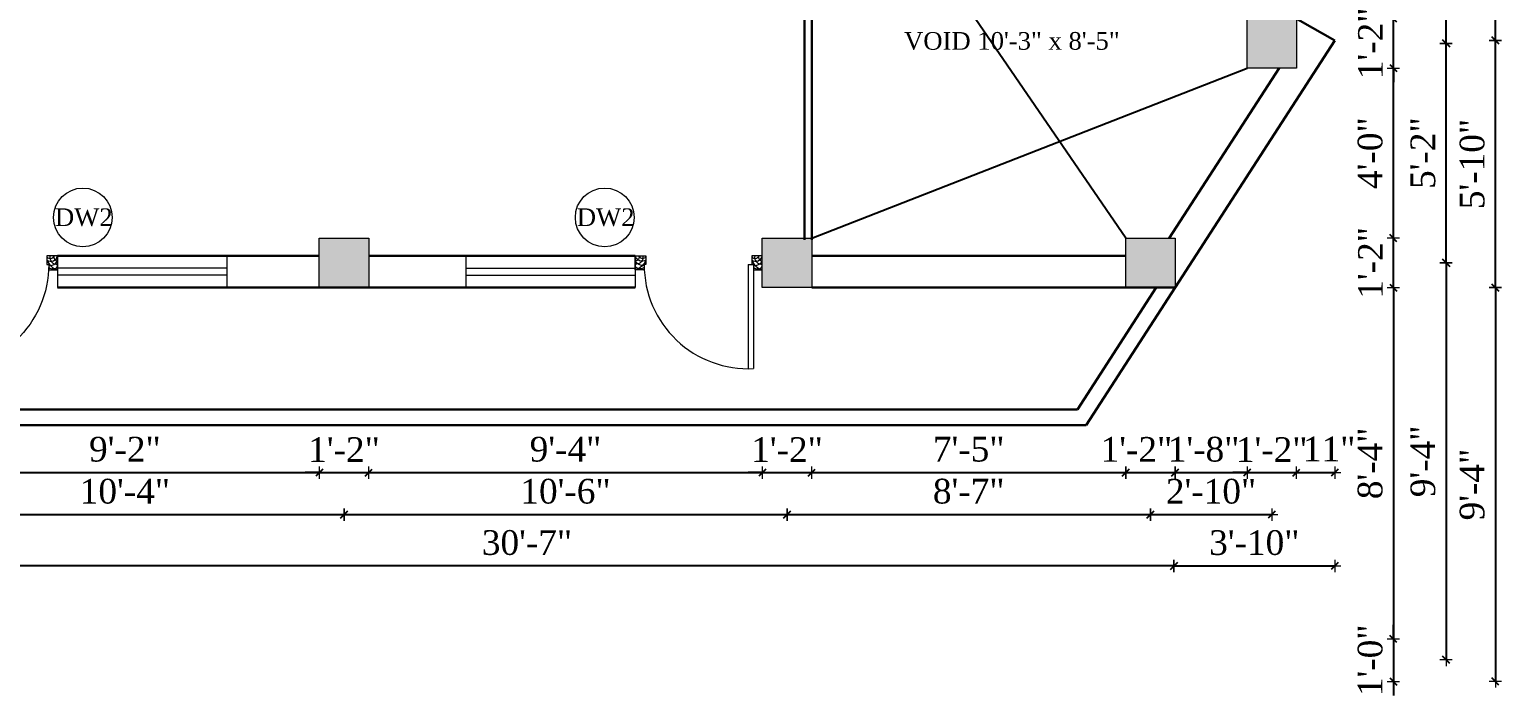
# Model space of a CAD drawing. Header units: inches. Extents: x 4069 to 291496, y -47643 to 12535.
# Drawn here: x 120431.3 to 120848.5, y -28117.8 to -27928.5 of the extents above; entities that cross this region are included whole.
import ezdxf

# ---------------------------------------------------------------- set-up
doc = ezdxf.new("R2010")
doc.units = ezdxf.units.IN
doc.header["$LTSCALE"] = 5
doc.header["$MEASUREMENT"] = 0
for name, color, linetype, lineweight in [('A-WALL', 7, 'Continuous', 9), ('Dimension', 7, 'Continuous', 18), ('DOOR', 62, 'Continuous', 0), ('Dw', 2, 'Continuous', 18)]:
    doc.layers.add(name, color=color, linetype=linetype, lineweight=lineweight)
doc.layers.add('dim line', color=7, linetype='Continuous', lineweight=15, true_color=0xfab2b2)
doc.layers.add('TEXT', color=6, linetype='Continuous')
doc.layers.add('WALL', color=7, linetype='Continuous')
doc.styles.add('ordinary', font='times.ttf')
doc.dimstyles.new('Copy of 96', dxfattribs={"dimtxt": 7, "dimasz": 4, "dimexe": 0.5, "dimexo": 0.5, "dimgap": 3, "dimtad": 1, "dimdec": 1, "dimzin": 11, "dimdsep": 46, "dimlunit": 4, "dimtxsty": 'ordinary', "dimblk": 'OBLIQUE', "dimcen": 0.09, "dimse1": 1, "dimse2": 1, "dimclrt": 6, "dimazin": 0, "dimtfac": 1, "dimtdec": 1, "dimtix": 1, "dimtmove": 2, "dimatfit": 3, "dimldrblk": 'leader', "dimfxl": 0.5, "dimfxlon": 1, "dimtolj": 1, "dimtzin": 0, "dimarcsym": 0})

# ---------------------------------------------------------------- blocks, each defined once
blk = doc.blocks.new('A$C27B36B59')
at = {"layer": 'DOOR'}
for p, q in [((0, 4), (0, 0)), ((2.5, 4), (0, 4)), ((0, 0), (3, 0)), ((2.5, 2.5), (2.5, 4)), ((3, 2.5), (2.5, 2.5)), ((3, 0), (3, 2.5))]:
    blk.add_line(p, q, dxfattribs=at)
for centre, radius, start, end in [((-1.4, -0.54), 4.75, 22.1411, 72.838), ((1.34, 2.09), 1.64, 45.138, 144.8948), ((2.21, 0.3), 2.49, 83.3149, 152.658), ((0.13, 0.37), 2.05, 349.4875, 93.6805), ((1.96, -0.47), 2.01, 58.7447, 166.495), ((-0.06, 0.32), 1.13, 343.542, 86.947), ((2.08, -0.4), 1.17, 38.2816, 160.1519)]:
    blk.add_arc(centre, radius, start, end, dxfattribs=at)
blk = doc.blocks.new('D2')
at = {"layer": 'DOOR'}
for p, q in [((74473.95, 24047.59), (74473.95, 24018.09)), ((74473.95, 24047.59), (74475.45, 24047.59)), ((74475.45, 24047.59), (74475.45, 24018.13))]:
    blk.add_line(p, q, dxfattribs=at)
blk.add_arc((74473.95, 24047.59), 29.5, 180, 272.9146, dxfattribs=at)
at = {"layer": 'DOOR', "xscale": -1, "rotation": 180}
blk.add_blockref('A$C27B36B59', (74441.95, 24050.09), dxfattribs=at)
at = {"layer": 'DOOR', "rotation": 180}
blk.add_blockref('A$C27B36B59', (74477.95, 24050.09), dxfattribs=at)
blk = doc.blocks.new('oblique')
at = {"color": 0, "lineweight": -2}
blk.add_line((0.25, 0.25), (-0.25, -0.25), dxfattribs=at)
at = {"layer": 'dim line', "lineweight": 9}
for p, q in [((-0.4375, 0), (0.4375, 0)), ((0, 0.4375), (0, -0.4375))]:
    blk.add_line(p, q, dxfattribs=at)
blk = doc.blocks.new('*D5357')
at = {"layer": 'A-WALL', "color": 0, "lineweight": -2, "ltscale": 5, "transparency": 16777216}
for p, q in [((120817.88, -27987.62), (120817.88, -27983.62)), ((120817.88, -28001.62), (120817.88, -27987.62)), ((120817.88, -28001.62), (120817.88, -28005.62))]:
    blk.add_line(p, q, dxfattribs=at)
at = {"layer": 'Defpoints', "color": 0, "ltscale": 5, "transparency": 16777216}
for p in [(120756.02, -27987.62), (120817.88, -27987.62), (120756.02, -28001.62)]:
    blk.add_point(p, dxfattribs=at)
at = {"layer": 'A-WALL', "color": 0, "lineweight": -2, "ltscale": 5, "transparency": 16777216, "xscale": 4, "yscale": 4, "zscale": 4}
for p, rotation in [((120817.88, -27987.62), 270), ((120817.88, -28001.62), 90)]:
    blk.add_blockref('oblique', p, dxfattribs=dict(at, rotation=rotation))
at = {"layer": 'A-WALL', "color": 6, "ltscale": 5, "transparency": 16777216, "insert": (120811.38, -27994.62), "char_height": 7, "attachment_point": 5, "rotation": 90, "style": 'ordinary'}
blk.add_mtext('\\A1;1\'-2"', dxfattribs=at)
blk = doc.blocks.new('_OBLIQUE')
at = {"color": 0, "linetype": 'ByBlock'}
blk.add_line((-0.5, -0.5), (0.5, 0.5), dxfattribs=at)
blk = doc.blocks.new('leader')
at = {"layer": 'Dimension'}
for p, q in [((0, -4.33), (0, 4.33)), ((-4.42, 0), (4.42, 0))]:
    blk.add_line(p, q, dxfattribs=at)
blk = doc.blocks.new('*D5358')
at = {"layer": 'A-WALL', "color": 0, "lineweight": -2, "ltscale": 5, "transparency": 16777216}
blk.add_line((120817.88, -27987.62), (120817.88, -27939.44), dxfattribs=at)
at = {"layer": 'Defpoints', "color": 0, "ltscale": 5, "transparency": 16777216}
for p in [(120790.39, -27939.44), (120817.88, -27939.44), (120756.02, -27987.62)]:
    blk.add_point(p, dxfattribs=at)
at = {"layer": 'A-WALL', "color": 0, "lineweight": -2, "ltscale": 5, "transparency": 16777216, "xscale": 4, "yscale": 4, "zscale": 4}
for p, rotation in [((120817.88, -27939.44), 90), ((120817.88, -27987.62), 270)]:
    blk.add_blockref('oblique', p, dxfattribs=dict(at, rotation=rotation))
at = {"layer": 'A-WALL', "color": 6, "ltscale": 5, "transparency": 16777216, "insert": (120811.32, -27963.53), "char_height": 7, "attachment_point": 5, "rotation": 90, "style": 'ordinary'}
blk.add_mtext('\\A1;4\'-0"', dxfattribs=at)
blk = doc.blocks.new('*D5359')
at = {"layer": 'A-WALL', "color": 0, "lineweight": -2, "ltscale": 5, "transparency": 16777216}
for p, q in [((120817.88, -27925.44), (120817.88, -27921.44)), ((120817.88, -27939.44), (120817.88, -27925.44)), ((120817.88, -27939.44), (120817.88, -27943.44))]:
    blk.add_line(p, q, dxfattribs=at)
at = {"layer": 'Defpoints', "color": 0, "ltscale": 5, "transparency": 16777216}
for p in [(120790.39, -27925.44), (120817.88, -27925.44), (120790.39, -27939.44)]:
    blk.add_point(p, dxfattribs=at)
at = {"layer": 'A-WALL', "color": 0, "lineweight": -2, "ltscale": 5, "transparency": 16777216, "xscale": 4, "yscale": 4, "zscale": 4}
for p, rotation in [((120817.88, -27925.44), 270), ((120817.88, -27939.44), 90)]:
    blk.add_blockref('oblique', p, dxfattribs=dict(at, rotation=rotation))
at = {"layer": 'A-WALL', "color": 6, "ltscale": 5, "transparency": 16777216, "insert": (120811.38, -27932.44), "char_height": 7, "attachment_point": 5, "rotation": 90, "style": 'ordinary'}
blk.add_mtext('\\A1;1\'-2"', dxfattribs=at)
blk = doc.blocks.new('*D5364')
at = {"layer": 'A-WALL', "color": 0, "lineweight": -2, "ltscale": 5, "transparency": 16777216}
blk.add_line((120832.84, -27994.62), (120832.84, -27932.44), dxfattribs=at)
at = {"layer": 'Defpoints', "color": 0, "ltscale": 5, "transparency": 16777216}
for p in [(120783.39, -27932.44), (120832.84, -27932.44), (120749.02, -27994.62)]:
    blk.add_point(p, dxfattribs=at)
at = {"layer": 'A-WALL', "color": 0, "lineweight": -2, "ltscale": 5, "transparency": 16777216, "xscale": 4, "yscale": 4, "zscale": 4}
for p, rotation in [((120832.84, -27932.44), 90), ((120832.84, -27994.62), 270)]:
    blk.add_blockref('oblique', p, dxfattribs=dict(at, rotation=rotation))
at = {"layer": 'A-WALL', "color": 6, "ltscale": 5, "transparency": 16777216, "insert": (120826.28, -27963.53), "char_height": 7, "attachment_point": 5, "rotation": 90, "style": 'ordinary'}
blk.add_mtext('\\A1;5\'-2"', dxfattribs=at)
blk = doc.blocks.new('*D5365')
at = {"layer": 'A-WALL', "color": 0, "lineweight": -2, "ltscale": 5, "transparency": 16777216}
blk.add_line((120832.84, -27932.44), (120832.84, -27854.34), dxfattribs=at)
at = {"layer": 'Defpoints', "color": 0, "ltscale": 5, "transparency": 16777216}
for p in [(120646.01, -27854.34), (120832.84, -27854.34), (120783.39, -27932.44)]:
    blk.add_point(p, dxfattribs=at)
at = {"layer": 'A-WALL', "color": 0, "lineweight": -2, "ltscale": 5, "transparency": 16777216, "xscale": 4, "yscale": 4, "zscale": 4}
for p, rotation in [((120832.84, -27854.34), 90), ((120832.84, -27932.44), 270)]:
    blk.add_blockref('oblique', p, dxfattribs=dict(at, rotation=rotation))
at = {"layer": 'A-WALL', "color": 6, "ltscale": 5, "transparency": 16777216, "insert": (120826.28, -27893.39), "char_height": 7, "attachment_point": 5, "rotation": 90, "style": 'ordinary'}
blk.add_mtext('\\A1;6\'-6"', dxfattribs=at)
blk = doc.blocks.new('*D5374')
at = {"layer": 'A-WALL', "color": 0, "lineweight": -2, "ltscale": 5, "transparency": 16777216}
blk.add_line((120790.39, -27736.19), (120801.25, -27736.19), dxfattribs=at)
at = {"layer": 'Defpoints', "color": 0, "ltscale": 5, "transparency": 16777216}
for p in [(120801.25, -27736.19), (120790.39, -27925.44), (120801.25, -27931.61)]:
    blk.add_point(p, dxfattribs=at)
at = {"layer": 'A-WALL', "color": 0, "lineweight": -2, "ltscale": 5, "transparency": 16777216, "xscale": 4, "yscale": 4, "zscale": 4, "rotation": 180}
blk.add_blockref('oblique', (120790.39, -27736.19), dxfattribs=at)
at = {"layer": 'A-WALL', "color": 0, "lineweight": -2, "ltscale": 5, "transparency": 16777216, "xscale": 4, "yscale": 4, "zscale": 4}
blk.add_blockref('oblique', (120801.25, -27736.19), dxfattribs=at)
at = {"layer": 'A-WALL', "color": 6, "ltscale": 5, "transparency": 16777216, "insert": (120800.3, -27729.62), "char_height": 7, "attachment_point": 5, "style": 'ordinary'}
blk.add_mtext('\\A1;11"', dxfattribs=at)
blk = doc.blocks.new('*D5377')
at = {"layer": 'A-WALL', "color": 0, "lineweight": -2, "ltscale": 5, "transparency": 16777216}
blk.add_line((120646.01, -27723.15), (120783.39, -27723.15), dxfattribs=at)
at = {"layer": 'Defpoints', "color": 0, "ltscale": 5, "transparency": 16777216}
for p in [(120783.39, -27723.15), (120646.01, -27854.34), (120783.39, -27932.44)]:
    blk.add_point(p, dxfattribs=at)
at = {"layer": 'A-WALL', "color": 0, "lineweight": -2, "ltscale": 5, "transparency": 16777216, "xscale": 4, "yscale": 4, "zscale": 4, "rotation": 180}
blk.add_blockref('oblique', (120646.01, -27723.15), dxfattribs=at)
at = {"layer": 'A-WALL', "color": 0, "lineweight": -2, "ltscale": 5, "transparency": 16777216, "xscale": 4, "yscale": 4, "zscale": 4}
blk.add_blockref('oblique', (120783.39, -27723.15), dxfattribs=at)
at = {"layer": 'A-WALL', "color": 6, "ltscale": 5, "transparency": 16777216, "insert": (120714.7, -27716.59), "char_height": 7, "attachment_point": 5, "style": 'ordinary'}
blk.add_mtext('\\A1;11\'-5"', dxfattribs=at)
blk = doc.blocks.new('*D5379')
at = {"layer": 'A-WALL', "color": 0, "lineweight": -2, "ltscale": 5, "transparency": 16777216}
blk.add_line((120513.44, -27704.43), (120801.25, -27704.43), dxfattribs=at)
at = {"layer": 'Defpoints', "color": 0, "ltscale": 5, "transparency": 16777216}
for p in [(120801.25, -27704.43), (120513.44, -27775.95), (120801.25, -27931.61)]:
    blk.add_point(p, dxfattribs=at)
at = {"layer": 'A-WALL', "color": 0, "lineweight": -2, "ltscale": 5, "transparency": 16777216, "xscale": 4, "yscale": 4, "zscale": 4, "rotation": 180}
blk.add_blockref('oblique', (120513.44, -27704.43), dxfattribs=at)
at = {"layer": 'A-WALL', "color": 0, "lineweight": -2, "ltscale": 5, "transparency": 16777216, "xscale": 4, "yscale": 4, "zscale": 4}
blk.add_blockref('oblique', (120801.25, -27704.43), dxfattribs=at)
at = {"layer": 'A-WALL', "color": 6, "ltscale": 5, "transparency": 16777216, "insert": (120657.35, -27697.87), "char_height": 7, "attachment_point": 5, "style": 'ordinary'}
blk.add_mtext('\\A1;24\'-0"', dxfattribs=at)
blk = doc.blocks.new('*D5380')
at = {"layer": 'A-WALL', "color": 0, "lineweight": -2, "ltscale": 5, "transparency": 16777216}
blk.add_line((120846.79, -28001.62), (120846.79, -27931.61), dxfattribs=at)
at = {"layer": 'Defpoints', "color": 0, "ltscale": 5, "transparency": 16777216}
for p in [(120801.25, -27931.61), (120846.79, -27931.61), (120756.02, -28001.62)]:
    blk.add_point(p, dxfattribs=at)
at = {"layer": 'A-WALL', "color": 0, "lineweight": -2, "ltscale": 5, "transparency": 16777216, "xscale": 4, "yscale": 4, "zscale": 4}
for p, rotation in [((120846.79, -27931.61), 90), ((120846.79, -28001.62), 270)]:
    blk.add_blockref('oblique', p, dxfattribs=dict(at, rotation=rotation))
at = {"layer": 'A-WALL', "color": 6, "ltscale": 5, "transparency": 16777216, "insert": (120840.23, -27966.62), "char_height": 7, "attachment_point": 5, "rotation": 90, "style": 'ordinary'}
blk.add_mtext('\\A1;5\'-10"', dxfattribs=at)
blk = doc.blocks.new('*D5381')
at = {"layer": 'A-WALL', "color": 0, "lineweight": -2, "ltscale": 5, "transparency": 16777216}
blk.add_line((120846.79, -27931.61), (120846.79, -27775.95), dxfattribs=at)
at = {"layer": 'Defpoints', "color": 0, "ltscale": 5, "transparency": 16777216}
for p in [(120527.44, -27775.95), (120846.79, -27775.95), (120801.25, -27931.61)]:
    blk.add_point(p, dxfattribs=at)
at = {"layer": 'A-WALL', "color": 0, "lineweight": -2, "ltscale": 5, "transparency": 16777216, "xscale": 4, "yscale": 4, "zscale": 4}
for p, rotation in [((120846.79, -27775.95), 90), ((120846.79, -27931.61), 270)]:
    blk.add_blockref('oblique', p, dxfattribs=dict(at, rotation=rotation))
at = {"layer": 'A-WALL', "color": 6, "ltscale": 5, "transparency": 16777216, "insert": (120840.23, -27853.78), "char_height": 7, "attachment_point": 5, "rotation": 90, "style": 'ordinary'}
blk.add_mtext('\\A1;13\'-0"', dxfattribs=at)
blk = doc.blocks.new('*D5382')
at = {"layer": 'A-WALL', "color": 0, "lineweight": -2, "ltscale": 5, "transparency": 16777216}
blk.add_line((120817.88, -28001.62), (120817.88, -28101.21), dxfattribs=at)
at = {"layer": 'Defpoints', "color": 0, "ltscale": 5, "transparency": 16777216}
for p in [(120756.02, -28001.62), (120386.54, -28101.21), (120817.88, -28101.21)]:
    blk.add_point(p, dxfattribs=at)
at = {"layer": 'A-WALL', "color": 0, "lineweight": -2, "ltscale": 5, "transparency": 16777216, "xscale": 4, "yscale": 4, "zscale": 4}
for p, rotation in [((120817.88, -28001.62), 90), ((120817.88, -28101.21), 270)]:
    blk.add_blockref('oblique', p, dxfattribs=dict(at, rotation=rotation))
at = {"layer": 'A-WALL', "color": 6, "ltscale": 5, "transparency": 16777216, "insert": (120811.32, -28051.42), "char_height": 7, "attachment_point": 5, "rotation": 90, "style": 'ordinary'}
blk.add_mtext('\\A1;8\'-4"', dxfattribs=at)
blk = doc.blocks.new('*D5383')
at = {"layer": 'A-WALL', "color": 0, "lineweight": -2, "ltscale": 5, "transparency": 16777216}
for p, q in [((120817.88, -28101.21), (120817.88, -28097.21)), ((120817.88, -28101.21), (120817.88, -28113.21)), ((120817.88, -28113.21), (120817.88, -28117.21))]:
    blk.add_line(p, q, dxfattribs=at)
at = {"layer": 'Defpoints', "color": 0, "ltscale": 5, "transparency": 16777216}
for p in [(120386.54, -28101.21), (120386.25, -28113.21), (120817.88, -28113.21)]:
    blk.add_point(p, dxfattribs=at)
at = {"layer": 'A-WALL', "color": 0, "lineweight": -2, "ltscale": 5, "transparency": 16777216, "xscale": 4, "yscale": 4, "zscale": 4}
for p, rotation in [((120817.88, -28101.21), 270), ((120817.88, -28113.21), 90)]:
    blk.add_blockref('oblique', p, dxfattribs=dict(at, rotation=rotation))
at = {"layer": 'A-WALL', "color": 6, "ltscale": 5, "transparency": 16777216, "insert": (120811.32, -28107.21), "char_height": 7, "attachment_point": 5, "rotation": 90, "style": 'ordinary'}
blk.add_mtext('\\A1;1\'-0"', dxfattribs=at)
blk = doc.blocks.new('*D5384')
at = {"layer": 'A-WALL', "color": 0, "lineweight": -2, "ltscale": 5, "transparency": 16777216}
blk.add_line((120832.84, -27994.62), (120832.84, -28107.08), dxfattribs=at)
at = {"layer": 'Defpoints', "color": 0, "ltscale": 5, "transparency": 16777216}
for p in [(120749.02, -27994.62), (120381.9, -28107.08), (120832.84, -28107.08)]:
    blk.add_point(p, dxfattribs=at)
at = {"layer": 'A-WALL', "color": 0, "lineweight": -2, "ltscale": 5, "transparency": 16777216, "xscale": 4, "yscale": 4, "zscale": 4}
for p, rotation in [((120832.84, -27994.62), 90), ((120832.84, -28107.08), 270)]:
    blk.add_blockref('oblique', p, dxfattribs=dict(at, rotation=rotation))
at = {"layer": 'A-WALL', "color": 6, "ltscale": 5, "transparency": 16777216, "insert": (120826.27, -28050.85), "char_height": 7, "attachment_point": 5, "rotation": 90, "style": 'ordinary'}
blk.add_mtext('\\A1;9\'-4"', dxfattribs=at)
blk = doc.blocks.new('*D5385')
at = {"layer": 'A-WALL', "color": 0, "lineweight": -2, "ltscale": 5, "transparency": 16777216}
blk.add_line((120846.79, -28001.62), (120846.79, -28113.21), dxfattribs=at)
at = {"layer": 'Defpoints', "color": 0, "ltscale": 5, "transparency": 16777216}
for p in [(120756.02, -28001.62), (120386.25, -28113.21), (120846.79, -28113.21)]:
    blk.add_point(p, dxfattribs=at)
at = {"layer": 'A-WALL', "color": 0, "lineweight": -2, "ltscale": 5, "transparency": 16777216, "xscale": 4, "yscale": 4, "zscale": 4}
for p, rotation in [((120846.79, -28001.62), 90), ((120846.79, -28113.21), 270)]:
    blk.add_blockref('oblique', p, dxfattribs=dict(at, rotation=rotation))
at = {"layer": 'A-WALL', "color": 6, "ltscale": 5, "transparency": 16777216, "insert": (120840.22, -28057.42), "char_height": 7, "attachment_point": 5, "rotation": 90, "style": 'ordinary'}
blk.add_mtext('\\A1;9\'-4"', dxfattribs=at)
blk = doc.blocks.new('*D5387')
at = {"layer": 'A-WALL', "color": 0, "lineweight": -2, "ltscale": 5, "transparency": 16777216}
blk.add_line((120403.23, -28054.02), (120513.44, -28054.02), dxfattribs=at)
at = {"layer": 'Defpoints', "color": 0, "ltscale": 5, "transparency": 16777216}
for p in [(120403.23, -28001.62), (120513.44, -28001.62), (120513.44, -28054.02)]:
    blk.add_point(p, dxfattribs=at)
at = {"layer": 'A-WALL', "color": 0, "lineweight": -2, "ltscale": 5, "transparency": 16777216, "xscale": 4, "yscale": 4, "zscale": 4, "rotation": 180}
blk.add_blockref('oblique', (120403.23, -28054.02), dxfattribs=at)
at = {"layer": 'A-WALL', "color": 0, "lineweight": -2, "ltscale": 5, "transparency": 16777216, "xscale": 4, "yscale": 4, "zscale": 4}
blk.add_blockref('oblique', (120513.44, -28054.02), dxfattribs=at)
at = {"layer": 'A-WALL', "color": 6, "ltscale": 5, "transparency": 16777216, "insert": (120458.33, -28047.45), "char_height": 7, "attachment_point": 5, "style": 'ordinary'}
blk.add_mtext('\\A1;9\'-2"', dxfattribs=at)
blk = doc.blocks.new('*D5388')
at = {"layer": 'A-WALL', "color": 0, "lineweight": -2, "ltscale": 5, "transparency": 16777216}
for p, q in [((120513.44, -28054.02), (120509.44, -28054.02)), ((120513.44, -28054.02), (120527.44, -28054.02)), ((120527.44, -28054.02), (120531.44, -28054.02))]:
    blk.add_line(p, q, dxfattribs=at)
at = {"layer": 'Defpoints', "color": 0, "ltscale": 5, "transparency": 16777216}
for p in [(120513.44, -28001.62), (120527.44, -28001.62), (120527.44, -28054.02)]:
    blk.add_point(p, dxfattribs=at)
at = {"layer": 'A-WALL', "color": 0, "lineweight": -2, "ltscale": 5, "transparency": 16777216, "xscale": 4, "yscale": 4, "zscale": 4}
blk.add_blockref('oblique', (120513.44, -28054.02), dxfattribs=at)
at = {"layer": 'A-WALL', "color": 0, "lineweight": -2, "ltscale": 5, "transparency": 16777216, "xscale": 4, "yscale": 4, "zscale": 4, "rotation": 180}
blk.add_blockref('oblique', (120527.44, -28054.02), dxfattribs=at)
at = {"layer": 'A-WALL', "color": 6, "ltscale": 5, "transparency": 16777216, "insert": (120520.44, -28047.52), "char_height": 7, "attachment_point": 5, "style": 'ordinary'}
blk.add_mtext('\\A1;1\'-2"', dxfattribs=at)
blk = doc.blocks.new('*D5389')
at = {"layer": 'A-WALL', "color": 0, "lineweight": -2, "ltscale": 5, "transparency": 16777216}
blk.add_line((120527.44, -28054.02), (120639.01, -28054.02), dxfattribs=at)
at = {"layer": 'Defpoints', "color": 0, "ltscale": 5, "transparency": 16777216}
for p in [(120527.44, -28001.62), (120639.01, -28001.62), (120639.01, -28054.02)]:
    blk.add_point(p, dxfattribs=at)
at = {"layer": 'A-WALL', "color": 0, "lineweight": -2, "ltscale": 5, "transparency": 16777216, "xscale": 4, "yscale": 4, "zscale": 4, "rotation": 180}
blk.add_blockref('oblique', (120527.44, -28054.02), dxfattribs=at)
at = {"layer": 'A-WALL', "color": 0, "lineweight": -2, "ltscale": 5, "transparency": 16777216, "xscale": 4, "yscale": 4, "zscale": 4}
blk.add_blockref('oblique', (120639.01, -28054.02), dxfattribs=at)
at = {"layer": 'A-WALL', "color": 6, "ltscale": 5, "transparency": 16777216, "insert": (120583.22, -28047.45), "char_height": 7, "attachment_point": 5, "style": 'ordinary'}
blk.add_mtext('\\A1;9\'-4"', dxfattribs=at)
blk = doc.blocks.new('*D5345')
at = {"layer": 'A-WALL', "color": 0, "lineweight": -2, "ltscale": 5, "transparency": 16777216}
for p, q in [((120639.01, -28054.02), (120635.01, -28054.02)), ((120639.01, -28054.02), (120653.01, -28054.02)), ((120653.01, -28054.02), (120657.01, -28054.02))]:
    blk.add_line(p, q, dxfattribs=at)
at = {"layer": 'Defpoints', "color": 0, "ltscale": 5, "transparency": 16777216}
for p in [(120639.01, -28001.62), (120653.01, -28001.62), (120653.01, -28054.02)]:
    blk.add_point(p, dxfattribs=at)
at = {"layer": 'A-WALL', "color": 0, "lineweight": -2, "ltscale": 5, "transparency": 16777216, "xscale": 4, "yscale": 4, "zscale": 4}
blk.add_blockref('oblique', (120639.01, -28054.02), dxfattribs=at)
at = {"layer": 'A-WALL', "color": 0, "lineweight": -2, "ltscale": 5, "transparency": 16777216, "xscale": 4, "yscale": 4, "zscale": 4, "rotation": 180}
blk.add_blockref('oblique', (120653.01, -28054.02), dxfattribs=at)
at = {"layer": 'A-WALL', "color": 6, "ltscale": 5, "transparency": 16777216, "insert": (120646.01, -28047.52), "char_height": 7, "attachment_point": 5, "style": 'ordinary'}
blk.add_mtext('\\A1;1\'-2"', dxfattribs=at)
blk = doc.blocks.new('*D5346')
at = {"layer": 'A-WALL', "color": 0, "lineweight": -2, "ltscale": 5, "transparency": 16777216}
blk.add_line((120653.01, -28054.02), (120742.02, -28054.02), dxfattribs=at)
at = {"layer": 'Defpoints', "color": 0, "ltscale": 5, "transparency": 16777216}
for p in [(120653.01, -28001.62), (120742.02, -28001.62), (120742.02, -28054.02)]:
    blk.add_point(p, dxfattribs=at)
at = {"layer": 'A-WALL', "color": 0, "lineweight": -2, "ltscale": 5, "transparency": 16777216, "xscale": 4, "yscale": 4, "zscale": 4, "rotation": 180}
blk.add_blockref('oblique', (120653.01, -28054.02), dxfattribs=at)
at = {"layer": 'A-WALL', "color": 0, "lineweight": -2, "ltscale": 5, "transparency": 16777216, "xscale": 4, "yscale": 4, "zscale": 4}
blk.add_blockref('oblique', (120742.02, -28054.02), dxfattribs=at)
at = {"layer": 'A-WALL', "color": 6, "ltscale": 5, "transparency": 16777216, "insert": (120697.51, -28047.45), "char_height": 7, "attachment_point": 5, "style": 'ordinary'}
blk.add_mtext('\\A1;7\'-5"', dxfattribs=at)
blk = doc.blocks.new('*D5347')
at = {"layer": 'A-WALL', "color": 0, "lineweight": -2, "ltscale": 5, "transparency": 16777216}
blk.add_line((120742.02, -28054.02), (120756.02, -28054.02), dxfattribs=at)
at = {"layer": 'Defpoints', "color": 0, "ltscale": 5, "transparency": 16777216}
for p in [(120742.02, -28001.62), (120756.02, -28001.62), (120756.02, -28054.02)]:
    blk.add_point(p, dxfattribs=at)
at = {"layer": 'A-WALL', "color": 0, "lineweight": -2, "ltscale": 5, "transparency": 16777216, "xscale": 4, "yscale": 4, "zscale": 4, "rotation": 180}
blk.add_blockref('oblique', (120742.02, -28054.02), dxfattribs=at)
at = {"layer": 'A-WALL', "color": 0, "lineweight": -2, "ltscale": 5, "transparency": 16777216, "xscale": 4, "yscale": 4, "zscale": 4}
blk.add_blockref('oblique', (120756.02, -28054.02), dxfattribs=at)
at = {"layer": 'A-WALL', "color": 6, "ltscale": 5, "transparency": 16777216, "insert": (120745.05, -28047.46), "char_height": 7, "attachment_point": 5, "style": 'ordinary'}
blk.add_mtext('\\A1;1\'-2"', dxfattribs=at)
blk = doc.blocks.new('*D5348')
at = {"layer": 'A-WALL', "color": 0, "lineweight": -2, "ltscale": 5, "transparency": 16777216}
blk.add_line((120756.02, -28054.02), (120776.39, -28054.02), dxfattribs=at)
at = {"layer": 'Defpoints', "color": 0, "ltscale": 5, "transparency": 16777216}
for p in [(120776.39, -27939.44), (120756.02, -28001.62), (120776.39, -28054.02)]:
    blk.add_point(p, dxfattribs=at)
at = {"layer": 'A-WALL', "color": 0, "lineweight": -2, "ltscale": 5, "transparency": 16777216, "xscale": 4, "yscale": 4, "zscale": 4, "rotation": 180}
blk.add_blockref('oblique', (120756.02, -28054.02), dxfattribs=at)
at = {"layer": 'A-WALL', "color": 0, "lineweight": -2, "ltscale": 5, "transparency": 16777216, "xscale": 4, "yscale": 4, "zscale": 4}
blk.add_blockref('oblique', (120776.39, -28054.02), dxfattribs=at)
at = {"layer": 'A-WALL', "color": 6, "ltscale": 5, "transparency": 16777216, "insert": (120764.09, -28047.46), "char_height": 7, "attachment_point": 5, "style": 'ordinary'}
blk.add_mtext('\\A1;1\'-8"', dxfattribs=at)
blk = doc.blocks.new('*D5349')
at = {"layer": 'A-WALL', "color": 0, "lineweight": -2, "ltscale": 5, "transparency": 16777216}
for p, q in [((120776.39, -28054.02), (120772.39, -28054.02)), ((120776.39, -28054.02), (120790.39, -28054.02)), ((120790.39, -28054.02), (120794.39, -28054.02))]:
    blk.add_line(p, q, dxfattribs=at)
at = {"layer": 'Defpoints', "color": 0, "ltscale": 5, "transparency": 16777216}
for p in [(120776.39, -27939.44), (120790.39, -27939.44), (120790.39, -28054.02)]:
    blk.add_point(p, dxfattribs=at)
at = {"layer": 'A-WALL', "color": 0, "lineweight": -2, "ltscale": 5, "transparency": 16777216, "xscale": 4, "yscale": 4, "zscale": 4}
blk.add_blockref('oblique', (120776.39, -28054.02), dxfattribs=at)
at = {"layer": 'A-WALL', "color": 0, "lineweight": -2, "ltscale": 5, "transparency": 16777216, "xscale": 4, "yscale": 4, "zscale": 4, "rotation": 180}
blk.add_blockref('oblique', (120790.39, -28054.02), dxfattribs=at)
at = {"layer": 'A-WALL', "color": 6, "ltscale": 5, "transparency": 16777216, "insert": (120783.39, -28047.52), "char_height": 7, "attachment_point": 5, "style": 'ordinary'}
blk.add_mtext('\\A1;1\'-2"', dxfattribs=at)
blk = doc.blocks.new('*D5350')
at = {"layer": 'A-WALL', "color": 0, "lineweight": -2, "ltscale": 5, "transparency": 16777216}
blk.add_line((120790.39, -28054.02), (120801.25, -28054.02), dxfattribs=at)
at = {"layer": 'Defpoints', "color": 0, "ltscale": 5, "transparency": 16777216}
for p in [(120801.25, -27931.61), (120790.39, -27939.44), (120801.25, -28054.02)]:
    blk.add_point(p, dxfattribs=at)
at = {"layer": 'A-WALL', "color": 0, "lineweight": -2, "ltscale": 5, "transparency": 16777216, "xscale": 4, "yscale": 4, "zscale": 4, "rotation": 180}
blk.add_blockref('oblique', (120790.39, -28054.02), dxfattribs=at)
at = {"layer": 'A-WALL', "color": 0, "lineweight": -2, "ltscale": 5, "transparency": 16777216, "xscale": 4, "yscale": 4, "zscale": 4}
blk.add_blockref('oblique', (120801.25, -28054.02), dxfattribs=at)
at = {"layer": 'A-WALL', "color": 6, "ltscale": 5, "transparency": 16777216, "insert": (120799.67, -28047.35), "char_height": 7, "attachment_point": 5, "style": 'ordinary'}
blk.add_mtext('\\A1;11"', dxfattribs=at)
blk = doc.blocks.new('*D5351')
at = {"layer": 'A-WALL', "color": 0, "lineweight": -2, "ltscale": 5, "transparency": 16777216}
blk.add_line((120396.23, -28065.92), (120520.44, -28065.92), dxfattribs=at)
at = {"layer": 'Defpoints', "color": 0, "ltscale": 5, "transparency": 16777216}
for p in [(120396.23, -27994.62), (120520.44, -27994.62), (120520.44, -28065.92)]:
    blk.add_point(p, dxfattribs=at)
at = {"layer": 'A-WALL', "color": 0, "lineweight": -2, "ltscale": 5, "transparency": 16777216, "xscale": 4, "yscale": 4, "zscale": 4, "rotation": 180}
blk.add_blockref('oblique', (120396.23, -28065.92), dxfattribs=at)
at = {"layer": 'A-WALL', "color": 0, "lineweight": -2, "ltscale": 5, "transparency": 16777216, "xscale": 4, "yscale": 4, "zscale": 4}
blk.add_blockref('oblique', (120520.44, -28065.92), dxfattribs=at)
at = {"layer": 'A-WALL', "color": 6, "ltscale": 5, "transparency": 16777216, "insert": (120458.33, -28059.36), "char_height": 7, "attachment_point": 5, "style": 'ordinary'}
blk.add_mtext('\\A1;10\'-4"', dxfattribs=at)
blk = doc.blocks.new('*D5352')
at = {"layer": 'A-WALL', "color": 0, "lineweight": -2, "ltscale": 5, "transparency": 16777216}
blk.add_line((120646.01, -28065.92), (120749.02, -28065.92), dxfattribs=at)
at = {"layer": 'Defpoints', "color": 0, "ltscale": 5, "transparency": 16777216}
for p in [(120646.01, -27994.62), (120749.02, -27994.62), (120749.02, -28065.92)]:
    blk.add_point(p, dxfattribs=at)
at = {"layer": 'A-WALL', "color": 0, "lineweight": -2, "ltscale": 5, "transparency": 16777216, "xscale": 4, "yscale": 4, "zscale": 4, "rotation": 180}
blk.add_blockref('oblique', (120646.01, -28065.92), dxfattribs=at)
at = {"layer": 'A-WALL', "color": 0, "lineweight": -2, "ltscale": 5, "transparency": 16777216, "xscale": 4, "yscale": 4, "zscale": 4}
blk.add_blockref('oblique', (120749.02, -28065.92), dxfattribs=at)
at = {"layer": 'A-WALL', "color": 6, "ltscale": 5, "transparency": 16777216, "insert": (120697.51, -28059.35), "char_height": 7, "attachment_point": 5, "style": 'ordinary'}
blk.add_mtext('\\A1;8\'-7"', dxfattribs=at)
blk = doc.blocks.new('*D5353')
at = {"layer": 'A-WALL', "color": 0, "lineweight": -2, "ltscale": 5, "transparency": 16777216}
blk.add_line((120520.44, -28065.92), (120646.01, -28065.92), dxfattribs=at)
at = {"layer": 'Defpoints', "color": 0, "ltscale": 5, "transparency": 16777216}
for p in [(120520.44, -27994.62), (120646.01, -27994.62), (120646.01, -28065.92)]:
    blk.add_point(p, dxfattribs=at)
at = {"layer": 'A-WALL', "color": 0, "lineweight": -2, "ltscale": 5, "transparency": 16777216, "xscale": 4, "yscale": 4, "zscale": 4, "rotation": 180}
blk.add_blockref('oblique', (120520.44, -28065.92), dxfattribs=at)
at = {"layer": 'A-WALL', "color": 0, "lineweight": -2, "ltscale": 5, "transparency": 16777216, "xscale": 4, "yscale": 4, "zscale": 4}
blk.add_blockref('oblique', (120646.01, -28065.92), dxfattribs=at)
at = {"layer": 'A-WALL', "color": 6, "ltscale": 5, "transparency": 16777216, "insert": (120583.22, -28059.36), "char_height": 7, "attachment_point": 5, "style": 'ordinary'}
blk.add_mtext('\\A1;10\'-6"', dxfattribs=at)
blk = doc.blocks.new('*D5354')
at = {"layer": 'A-WALL', "color": 0, "lineweight": -2, "ltscale": 5, "transparency": 16777216}
blk.add_line((120749.02, -28065.92), (120783.39, -28065.92), dxfattribs=at)
at = {"layer": 'Defpoints', "color": 0, "ltscale": 5, "transparency": 16777216}
for p in [(120783.39, -27932.44), (120749.02, -27994.62), (120783.39, -28065.92)]:
    blk.add_point(p, dxfattribs=at)
at = {"layer": 'A-WALL', "color": 0, "lineweight": -2, "ltscale": 5, "transparency": 16777216, "xscale": 4, "yscale": 4, "zscale": 4, "rotation": 180}
blk.add_blockref('oblique', (120749.02, -28065.92), dxfattribs=at)
at = {"layer": 'A-WALL', "color": 0, "lineweight": -2, "ltscale": 5, "transparency": 16777216, "xscale": 4, "yscale": 4, "zscale": 4}
blk.add_blockref('oblique', (120783.39, -28065.92), dxfattribs=at)
at = {"layer": 'A-WALL', "color": 6, "ltscale": 5, "transparency": 16777216, "insert": (120766.2, -28059.36), "char_height": 7, "attachment_point": 5, "style": 'ordinary'}
blk.add_mtext('\\A1;2\'-10"', dxfattribs=at)
blk = doc.blocks.new('*D5355')
at = {"layer": 'A-WALL', "color": 0, "lineweight": -2, "ltscale": 5, "transparency": 16777216}
blk.add_line((120755.69, -28080.47), (120388.9, -28080.47), dxfattribs=at)
at = {"layer": 'Defpoints', "color": 0, "ltscale": 5, "transparency": 16777216}
for p in [(120388.9, -28001.62), (120755.69, -28001.62), (120388.9, -28080.47)]:
    blk.add_point(p, dxfattribs=at)
at = {"layer": 'A-WALL', "color": 0, "lineweight": -2, "ltscale": 5, "transparency": 16777216, "xscale": 4, "yscale": 4, "zscale": 4, "rotation": 180}
blk.add_blockref('oblique', (120388.9, -28080.47), dxfattribs=at)
at = {"layer": 'A-WALL', "color": 0, "lineweight": -2, "ltscale": 5, "transparency": 16777216, "xscale": 4, "yscale": 4, "zscale": 4}
blk.add_blockref('oblique', (120755.69, -28080.47), dxfattribs=at)
at = {"layer": 'A-WALL', "color": 6, "ltscale": 5, "transparency": 16777216, "insert": (120572.3, -28073.9), "char_height": 7, "attachment_point": 5, "style": 'ordinary'}
blk.add_mtext('\\A1;30\'-7"', dxfattribs=at)
blk = doc.blocks.new('*D5356')
at = {"layer": 'A-WALL', "color": 0, "lineweight": -2, "ltscale": 5, "transparency": 16777216}
blk.add_line((120755.69, -28080.47), (120801.25, -28080.47), dxfattribs=at)
at = {"layer": 'Defpoints', "color": 0, "ltscale": 5, "transparency": 16777216}
for p in [(120801.25, -27931.61), (120755.69, -28001.62), (120801.25, -28080.47)]:
    blk.add_point(p, dxfattribs=at)
at = {"layer": 'A-WALL', "color": 0, "lineweight": -2, "ltscale": 5, "transparency": 16777216, "xscale": 4, "yscale": 4, "zscale": 4, "rotation": 180}
blk.add_blockref('oblique', (120755.69, -28080.47), dxfattribs=at)
at = {"layer": 'A-WALL', "color": 0, "lineweight": -2, "ltscale": 5, "transparency": 16777216, "xscale": 4, "yscale": 4, "zscale": 4}
blk.add_blockref('oblique', (120801.25, -28080.47), dxfattribs=at)
at = {"layer": 'A-WALL', "color": 6, "ltscale": 5, "transparency": 16777216, "insert": (120778.47, -28073.91), "char_height": 7, "attachment_point": 5, "style": 'ordinary'}
blk.add_mtext('\\A1;3\'-10"', dxfattribs=at)

msp = doc.modelspace()

# ---------------------------------------------------------------- hatches: boundary and pattern name
at = {"layer": 'WALL', "linetype": 'ByBlock', "ltscale": 5, "true_color": 0xf8991e}
h = msp.add_hatch(color=30, dxfattribs=at)
h.dxf.hatch_style = 1
h.paths.add_polyline_path([(120776.39365, -27925.44011), (120776.39365, -27939.44011), (120790.39365, -27939.44011), (120790.39365, -27925.44011)])
h = msp.add_hatch(color=30, dxfattribs=at)
h.dxf.hatch_style = 1
h.paths.add_polyline_path([(120513.44021, -27987.61959), (120513.44021, -28001.61959), (120527.44021, -28001.61959), (120527.44021, -27987.61959)])
h = msp.add_hatch(color=30, dxfattribs=at)
h.dxf.hatch_style = 1
h.paths.add_polyline_path([(120639.007, -27987.61959), (120639.007, -28001.61959), (120653.007, -28001.61959), (120653.007, -27987.61959)])
h = msp.add_hatch(color=30, dxfattribs=at)
h.dxf.hatch_style = 1
h.paths.add_polyline_path([(120742.01627, -27987.61959), (120742.01627, -28001.61959), (120756.01627, -28001.61959), (120756.01627, -27987.61959)])

# ---------------------------------------------------------------- linework, layer by layer
at = {"layer": 'A-WALL', "lineweight": 30}
for p, q in [((120653.007, -27847.33726), (120801.25289, -27931.61348)), ((120651.007, -27861.33726), (120651.007, -27988.11959)), ((120653.007, -27861.33726), (120653.007, -27988.11959)), ((120801.25289, -27931.61348), (120756.01627, -28001.61959)), ((120785.47998, -27939.44011), (120754.34732, -27987.61959)), ((120513.44021, -27992.61959), (120439.22935, -27992.61959)), ((120603.007, -27992.61959), (120527.44021, -27992.61959)), ((120742.01627, -27992.61959), (120653.007, -27992.61959)), ((120603.007, -28001.61959), (120439.22935, -28001.61959)), ((120756.01627, -28001.61959), (120653.007, -28001.61959)), ((120750.65853, -28001.61959), (120728.36529, -28036.11959)), ((120756.01627, -28001.61959), (120730.81522, -28040.61959)), ((120728.36529, -28036.11959), (120392.5812, -28036.11959)), ((120730.81522, -28040.61959), (120387.97328, -28040.61959))]:
    msp.add_line(p, q, dxfattribs=at)
at = {"layer": 'A-WALL', "ltscale": 5}
for p, q in [((120439.22935, -27992.61959), (120439.22935, -28001.61959)), ((120487.22935, -27992.61959), (120487.22935, -28001.61959)), ((120555.007, -27992.61959), (120555.007, -28001.61959)), ((120603.007, -27992.61959), (120603.007, -28001.61959))]:
    msp.add_line(p, q, dxfattribs=at)
for points in [[(120776.39365, -27925.44011), (120790.39365, -27925.44011), (120790.39365, -27939.44011), (120776.39365, -27939.44011)], [(120513.44021, -27987.61959), (120527.44021, -27987.61959), (120527.44021, -28001.61959), (120513.44021, -28001.61959)], [(120639.007, -27987.61959), (120653.007, -27987.61959), (120653.007, -28001.61959), (120639.007, -28001.61959)], [(120742.01627, -27987.61959), (120756.01627, -27987.61959), (120756.01627, -28001.61959), (120742.01627, -28001.61959)]]:
    msp.add_lwpolyline(points, close=True, dxfattribs=at)
for centre in [(120446.4111, -27981.74759), (120594.33053, -27981.74759)]:
    msp.add_circle(centre, 8.31985, dxfattribs=at)
at = {"layer": 'Dw', "color": 3}
for p, q in [((120487.22935, -27996.11959), (120439.22935, -27996.11959)), ((120487.22935, -27998.11959), (120439.22935, -27998.11959)), ((120555.007, -27996.11959), (120603.007, -27996.11959)), ((120555.007, -27998.11959), (120603.007, -27998.11959))]:
    msp.add_line(p, q, dxfattribs=at)
at = {"layer": 'WALL', "color": 30, "linetype": 'ByBlock', "ltscale": 5, "true_color": 0xf8991e}
for p, q in [((120742.01627, -27987.61959), (120653.007, -27857.68992)), ((120653.007, -27987.61959), (120776.39365, -27939.44011))]:
    msp.add_line(p, q, dxfattribs=at)

# ---------------------------------------------------------------- block references
at = {"layer": 'WALL', "color": 2, "linetype": 'ByBlock', "xscale": -1, "rotation": 359.9999999998169}
msp.add_blockref('D2', (194881.18058, -52042.7075), dxfattribs=at)
at = {"layer": 'WALL', "color": 2, "linetype": 'ByBlock'}
msp.add_blockref('D2', (46161.05578, -52042.7075), dxfattribs=at)

# ---------------------------------------------------------------- texts
at = {"layer": 'TEXT', "style": 'ordinary'}
for s, p in [('VOID 10\'-3" x 8\'-5"', (120679.18817, -27934.24153)), ('DW2', (120438.50555, -27984.1863)), ('DW2', (120586.42498, -27984.1863))]:
    msp.add_text(s, height=5, dxfattribs=at).set_placement(p)

# ---------------------------------------------------------------- dimensions: what is measured, and where the dimension line sits
at = {"layer": 'A-WALL', "ltscale": 5}
for base, p1, p2, picture, middle in [((120801.25289, -27704.4279), (120513.44021, -27775.95386), (120801.25289, -27931.61348), '*D5379', (120657.34655, -27697.86734)), ((120783.39365, -27723.14824), (120646.007, -27854.33726), (120783.39365, -27932.44011), '*D5377', (120714.70033, -27716.58768)), ((120801.25289, -28080.46588), (120755.69318, -28001.61959), (120801.25289, -27931.61348), '*D5356', (120778.47303, -28073.90532)), ((120783.39365, -28065.92174), (120749.01627, -27994.61959), (120783.39365, -27932.44011), '*D5354', (120766.20496, -28059.36117)), ((120790.39365, -28054.02337), (120776.39365, -27939.44011), (120790.39365, -27939.44011), '*D5349', (120783.39365, -28047.52337)), ((120520.44021, -28065.92174), (120396.22935, -27994.61959), (120520.44021, -27994.61959), '*D5351', (120458.33478, -28059.36117)), ((120646.007, -28065.92174), (120520.44021, -27994.61959), (120646.007, -27994.61959), '*D5353', (120583.22361, -28059.36117)), ((120749.01627, -28065.92174), (120646.007, -27994.61959), (120749.01627, -27994.61959), '*D5352', (120697.51164, -28059.35108)), ((120388.89756, -28080.46588), (120755.69318, -28001.61959), (120388.89756, -28001.61959), '*D5355', (120572.29537, -28073.89523)), ((120513.44021, -28054.02337), (120403.22935, -28001.61959), (120513.44021, -28001.61959), '*D5387', (120458.33478, -28047.45272)), ((120527.44021, -28054.02337), (120513.44021, -28001.61959), (120527.44021, -28001.61959), '*D5388', (120520.44021, -28047.52337)), ((120639.007, -28054.02337), (120527.44021, -28001.61959), (120639.007, -28001.61959), '*D5389', (120583.22361, -28047.45272)), ((120653.007, -28054.02337), (120639.007, -28001.61959), (120653.007, -28001.61959), '*D5345', (120646.007, -28047.52337)), ((120742.01627, -28054.02337), (120653.007, -28001.61959), (120742.01627, -28001.61959), '*D5346', (120697.51164, -28047.45272))]:
    dim = msp.add_linear_dim(base=base, p1=p1, p2=p2, dimstyle='Copy of 96', override={"dimdec": 0, "dimblk": 'oblique', "dimtdec": 0, "dimarcsym": 1}, dxfattribs=at)
    dim.commit()
    dim.dimension.update_dxf_attribs({"geometry": picture, "text_midpoint": middle})
for base, p1, p2, picture, middle in [((120801.25289, -27736.18548), (120790.39365, -27925.44011), (120801.25289, -27931.61348), '*D5374', (120800.29993, -27729.62251)), ((120801.25289, -28054.02337), (120790.39365, -27939.44011), (120801.25289, -27931.61348), '*D5350', (120799.6702, -28047.35297)), ((120776.39365, -28054.02337), (120756.01627, -28001.61959), (120776.39365, -27939.44011), '*D5348', (120764.08883, -28047.4614)), ((120756.01627, -28054.02337), (120742.01627, -28001.61959), (120756.01627, -28001.61959), '*D5347', (120745.04636, -28047.4614))]:
    dim = msp.add_linear_dim(base=base, p1=p1, p2=p2, dimstyle='Copy of 96', override={"dimdec": 0, "dimblk": 'oblique', "dimtdec": 0, "dimarcsym": 1}, dxfattribs=at)
    dim.commit()
    dim.dimension.update_dxf_attribs({"geometry": picture, "text_midpoint": middle, "dimtype": 160})
for base, p1, p2, picture, middle in [((120846.79407, -27775.95386), (120801.25289, -27931.61348), (120527.44021, -27775.95386), '*D5381', (120840.23351, -27853.78367)), ((120832.84074, -27854.33726), (120783.39365, -27932.44011), (120646.007, -27854.33726), '*D5365', (120826.28018, -27893.38868)), ((120817.88275, -27925.44011), (120790.39365, -27939.44011), (120790.39365, -27925.44011), '*D5359', (120811.38275, -27932.44011)), ((120832.84074, -27932.44011), (120749.01627, -27994.61959), (120783.39365, -27932.44011), '*D5364', (120826.28018, -27963.52985)), ((120846.79407, -27931.61348), (120756.01627, -28001.61959), (120801.25289, -27931.61348), '*D5380', (120840.23351, -27966.61653)), ((120817.88275, -27939.44011), (120756.01627, -27987.61959), (120790.39365, -27939.44011), '*D5358', (120811.32219, -27963.52985)), ((120817.88275, -27987.61959), (120756.01627, -28001.61959), (120756.01627, -27987.61959), '*D5357', (120811.38275, -27994.61959)), ((120832.84074, -28107.07867), (120749.01627, -27994.61959), (120381.89698, -28107.07867), '*D5384', (120826.27009, -28050.84913)), ((120846.79407, -28113.21138), (120756.01627, -28001.61959), (120386.25291, -28113.21138), '*D5385', (120840.22342, -28057.41549)), ((120817.88275, -28101.21453), (120756.01627, -28001.61959), (120386.53722, -28101.21453), '*D5382', (120811.32219, -28051.41706)), ((120817.88275, -28113.21138), (120386.53722, -28101.21453), (120386.25291, -28113.21138), '*D5383', (120811.32219, -28107.21296))]:
    dim = msp.add_linear_dim(base=base, p1=p1, p2=p2, angle=90, dimstyle='Copy of 96', override={"dimdec": 0, "dimblk": 'oblique', "dimtdec": 0, "dimarcsym": 1}, dxfattribs=at)
    dim.commit()
    dim.dimension.update_dxf_attribs({"geometry": picture, "text_midpoint": middle})

doc.saveas('drawing.dxf')
